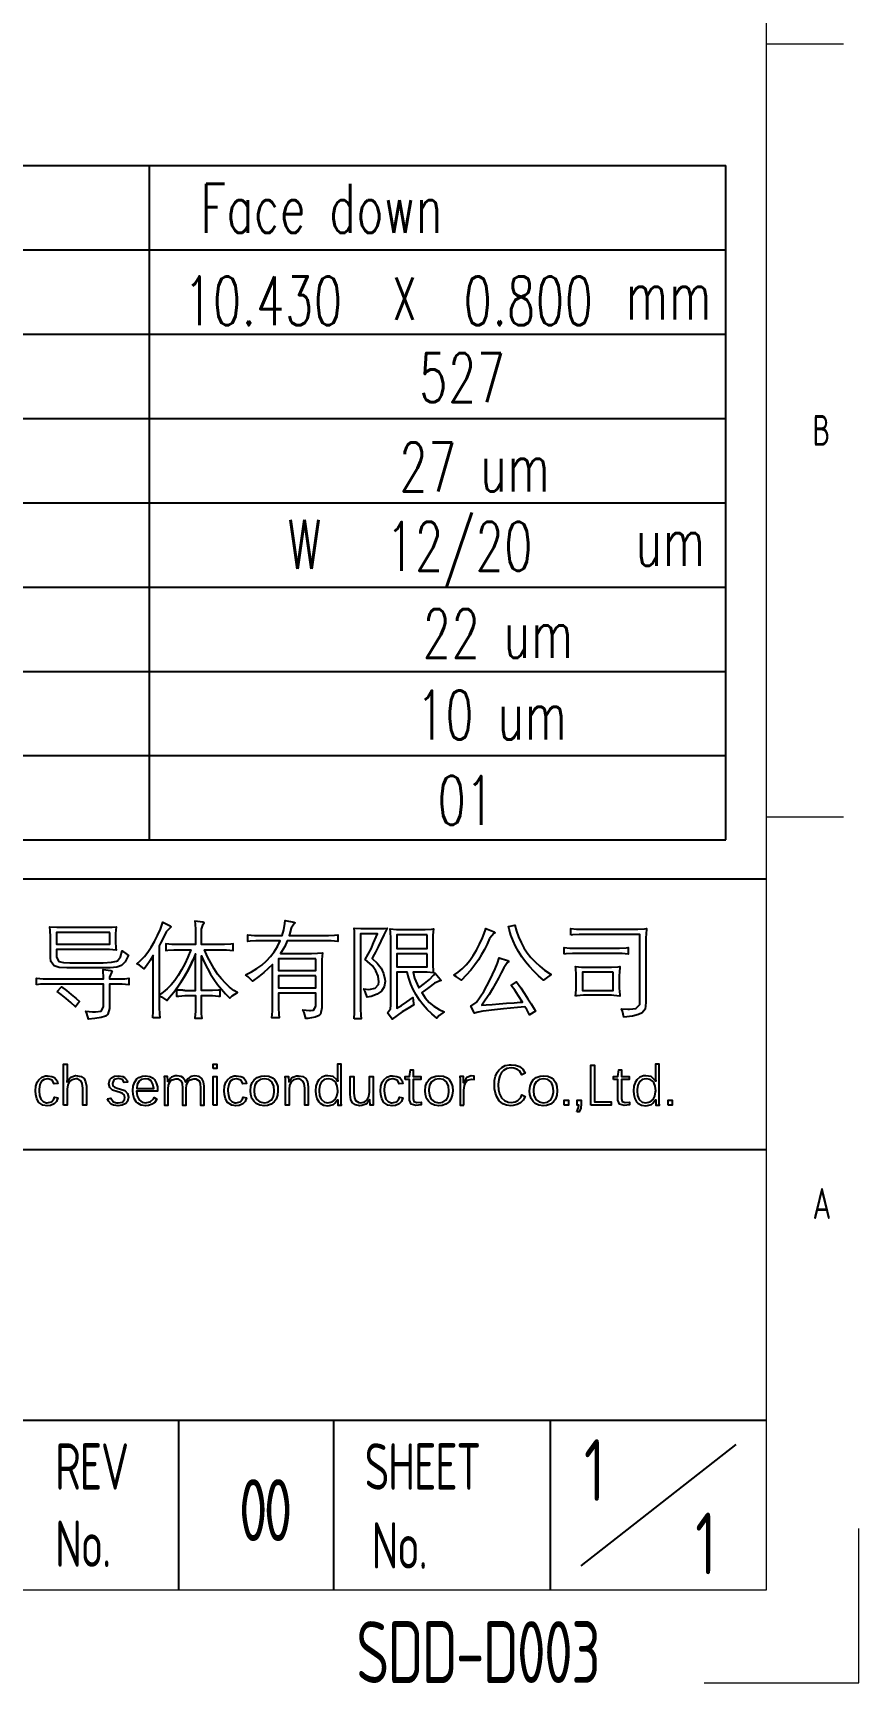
# Model space of a CAD drawing. Extents: x 10 to 206, y -65 to 73.
# Drawn here: x 187.24 to 205.64, y -65.4 to -28.62 of the extents above; entities that cross this region are included whole.
import ezdxf

# ---------------------------------------------------------------- set-up
doc = ezdxf.new("R2010")
doc.units = 0
doc.header["$LTSCALE"] = 0.5
doc.layers.add('FRAME', color=7, linetype='Continuous', lineweight=0)
for name, color, linetype in [('LOGO', 7, 'Continuous'), ('TIT', 7, 'Continuous'), ('TXT', 7, 'Continuous')]:
    doc.layers.add(name, color=color, linetype=linetype)
doc.styles.add('high0.5', font='iso.shx', dxfattribs={"bigfont": 'AllInOneBig.shx'})
doc.styles.add('TEXT', font='romans.shx', dxfattribs={"bigfont": 'AllInOneBig.shx'})

msp = doc.modelspace()

# ---------------------------------------------------------------- linework, layer by layer
at = {"layer": 'FRAME'}
msp.add_lwpolyline([(203.57251326, -63.33346918), (13.96153154, -63.33346919), (13.96153154, 71.15685637), (203.57251325, 71.15685637)], close=True, dxfattribs=at)
at = {"layer": 'FRAME', "linetype": 'Continuous'}
for points in [[(203.57251326, -28.85874571), (205.29624943, -28.85874571)], [(203.57251326, -46.09610745), (205.29624943, -46.09610745)], [(202.19352432, -65.40195259), (205.64099666, -65.40195259), (205.64099666, -61.95448025)]]:
    msp.add_lwpolyline(points, dxfattribs=at)
at = {"layer": 'LOGO'}
for points in [[(187.64132717, -49.31503874), (187.63269449, -49.23087005), (187.63269449, -48.76254681), (187.62621997, -48.63305651), (187.61974546, -48.5424133), (187.77081747, -48.55320416), (187.82692993, -48.55536233), (188.87795951, -48.55536233), (189.00529164, -48.55104599), (189.09593484, -48.5424133), (189.08298581, -48.69348532), (189.08298581, -48.74312327), (189.08298581, -48.88124625), (189.08946033, -49.01073655), (189.09593484, -49.06684901), (188.947021, -49.05389998), (188.88011768, -49.05174181), (187.76434295, -49.05174181), (187.76434295, -49.22007919), (187.81829724, -49.32151326), (187.92188948, -49.3409368), (188.06001247, -49.34525315), (188.80889802, -49.34525315), (188.99450078, -49.33662046), (189.1067257, -49.31288057), (189.12614925, -49.29993154), (189.19305257, -49.21576285), (189.22758331, -49.08195621), (189.33980824, -49.16396673), (189.37218081, -49.17907393), (189.29880298, -49.32367143), (189.21188422, -49.4083615), (189.10888387, -49.44668721), (188.95997003, -49.46179442), (188.84774511, -49.46179442), (187.99742549, -49.46179442), (187.82477176, -49.45100356), (187.71160377, -49.41705316)], [(189.90956554, -50.5732528), (189.9203564, -50.42649713), (189.92251457, -50.35311929), (189.92251457, -49.18770662), (189.85561125, -49.29345703), (189.77144256, -49.41431464), (189.72180461, -49.48121796), (189.6160542, -49.39920744), (189.5556254, -49.37330938), (189.63979409, -49.2956152), (189.72396279, -49.20713016), (189.80165696, -49.10785427), (189.87719297, -48.99778752), (189.94841263, -48.87477173), (190.01531595, -48.73880692), (190.0800611, -48.59420942), (190.13833174, -48.44097924), (190.29587826, -48.52514793), (190.32177632, -48.54888782), (190.28940375, -48.57262771), (190.21170957, -48.6567964), (190.15343894, -48.78197035), (190.08653562, -48.90930248), (190.05416304, -48.97188946), (190.05416304, -50.07039881), (190.05416304, -50.35311929), (190.06063756, -50.48476776), (190.06711207, -50.5732528)], [(191.97925213, -49.6150246), (192.1109006, -49.55027945), (192.23175821, -49.47690162), (192.34182496, -49.39704927), (192.44325903, -49.30640606), (192.53390223, -49.20713016), (192.61591276, -49.09922158), (192.68713242, -48.98268032), (192.7497194, -48.85966453), (192.7497194, -48.85534819), (192.21017649, -48.85534819), (192.07852802, -48.86398088), (192.0267319, -48.87045539), (192.0267319, -48.72585789), (192.17348757, -48.73880692), (192.21017649, -48.74096509), (192.79072466, -48.74096509), (192.82957175, -48.60931663), (192.85115346, -48.46903547), (192.85762798, -48.40644849), (193.04970525, -48.44313741), (193.07991965, -48.45824461), (193.05402159, -48.48845901), (192.99359279, -48.57478588), (192.9547457, -48.71290886), (192.94611301, -48.74096509), (193.82664703, -48.74096509), (193.96045368, -48.73449058), (194.03167334, -48.72585789), (194.03167334, -48.87045539), (193.88491767, -48.85750636), (193.82664703, -48.85534819), (192.90726592, -48.85534819), (192.84899529, -48.98268032), (192.77777563, -49.1056961), (192.75619391, -49.14022684), (193.44465066, -49.14022684), (193.58277364, -49.1359105), (193.69068222, -49.12511964), (193.67773319, -49.27619166), (193.67557502, -49.36899304), (193.67557502, -50.35096112), (193.64751879, -50.49555862), (193.61730439, -50.52577302), (193.53097752, -50.56030377), (193.36479831, -50.58836), (193.31731853, -50.59267634), (193.28494596, -50.45671153), (193.25688973, -50.3984409), (193.4036454, -50.41138993), (193.42738529, -50.41138993), (193.49213043, -50.40491541), (193.53961021, -50.3142722), (193.53961021, -50.02076086), (192.71087231, -50.02076086), (192.71087231, -50.35959381), (192.71734682, -50.48908411), (192.72597951, -50.57756914), (192.56195847, -50.57756914), (192.5749075, -50.42649713), (192.5749075, -50.35959381), (192.5749075, -49.38194207), (192.48426429, -49.47474344), (192.38283022, -49.56538665), (192.2706053, -49.65387169), (192.13392109, -49.75458636), (192.03752276, -49.65818803)], [(197.84732076, -48.60068394), (197.83201958, -48.53729333), (197.97886336, -48.50746569), (198.01349998, -48.64384737), (198.05882158, -48.7711795), (198.11493404, -48.89635345), (198.17752102, -49.01289472), (198.25305703, -49.12296147), (198.33506755, -49.22871188), (198.42786893, -49.32798777), (198.529303, -49.42294733), (198.63936975, -49.51143236), (198.76022736, -49.59344288), (198.78396725, -49.60639191), (198.67605867, -49.68624426), (198.61562986, -49.73156587), (198.50340494, -49.63660632), (198.3998127, -49.53517225), (198.30269498, -49.43158001), (198.21420994, -49.32367143), (198.13219942, -49.21144651), (198.05882158, -49.09706341), (197.99407643, -48.97836397), (197.93796397, -48.85534819), (197.88832602, -48.73017424)], [(188.95133735, -48.6719036), (187.76434295, -48.6719036), (187.76434295, -48.93520054), (188.95133735, -48.93520054)], [(194.39424617, -50.59699269), (194.4071952, -50.45671153), (194.4071952, -50.38117553), (194.4071952, -48.7862867), (194.40287886, -48.65032189), (194.39424617, -48.57262771), (194.54316001, -48.58341857), (194.60574699, -48.58557674), (194.92947273, -48.58557674), (195.06975389, -48.57910222), (195.13449904, -48.57262771), (195.0611212, -48.72369972), (194.99421788, -48.8618227), (194.92947273, -48.991313), (194.8712021, -49.10785427), (194.81508964, -49.21576285), (194.79566609, -49.25460994), (194.91004919, -49.35820218), (194.99637605, -49.46826893), (195.05248852, -49.58265203), (195.08197944, -49.71422692), (195.08486109, -49.76609661), (195.06543754, -49.88263788), (195.00716691, -49.97759743), (194.91004919, -50.0488171), (194.77408438, -50.09845504), (194.68344117, -50.11572042), (194.64027774, -49.98623012), (194.6122215, -49.93011766), (194.72228826, -49.94090851), (194.86256941, -49.91285228), (194.93594725, -49.83084176), (194.94673811, -49.77041296), (194.92947273, -49.645239), (194.87983479, -49.52869774), (194.80214061, -49.41863098), (194.6963902, -49.31719692), (194.64027774, -49.27403348), (194.70718106, -49.15749222), (194.7719262, -49.03231826), (194.83019684, -48.90498614), (194.88846747, -48.7711795), (194.91436553, -48.702118), (194.53884367, -48.702118), (194.53884367, -50.38117553), (194.54531818, -50.51714034), (194.5517927, -50.59699269)], [(195.14097355, -50.46318605), (195.2057187, -50.37254284), (195.21219322, -50.28837415), (195.21219322, -48.8013939), (195.2057187, -48.66758726), (195.19708601, -48.58989308), (195.34168351, -48.60284211), (195.40642866, -48.60500028), (195.97618597, -48.60500028), (196.1186253, -48.5963676), (196.16178873, -48.58989308), (196.1488397, -48.73449058), (196.1488397, -48.77765401), (196.1488397, -49.39273292), (196.15747238, -49.53085591), (196.16178873, -49.569703), (196.02150757, -49.55675397), (195.97618597, -49.55459579), (195.70857269, -49.55459579), (195.74310343, -49.69056061), (195.79705772, -49.8200509), (195.83806298, -49.90206143), (195.96539511, -49.80926005), (196.07330369, -49.71645867), (196.1639469, -49.62149911), (196.19847765, -49.57833568), (196.31501891, -49.71430049), (196.33202169, -49.74344812), (196.28696268, -49.75530576), (196.18552862, -49.8049437), (196.05819649, -49.89774508), (195.94812974, -49.97759743), (195.90064996, -50.00997001), (195.97834414, -50.12651127), (196.06898735, -50.23010351), (196.17257959, -50.31643038), (196.28912085, -50.38765004), (196.40134578, -50.43944616), (196.28912085, -50.52361485), (196.24164108, -50.57972731), (196.12941615, -50.48692593), (196.02582392, -50.38980821), (195.93302254, -50.28621597), (195.84885384, -50.17830739), (195.77547601, -50.0639243), (195.71073086, -49.94522486), (195.65677657, -49.82220908), (195.61145496, -49.69271878), (195.57418368, -49.55459579), (195.34384168, -49.55459579), (195.34384168, -50.36175198), (195.45390844, -50.29700683), (195.5704497, -50.21931265), (195.69346549, -50.12866945), (195.70641452, -50.11787859), (195.71936355, -50.25600157), (195.72583806, -50.28621597), (195.59203142, -50.36391015), (195.46901564, -50.44160433), (195.35679071, -50.51929851), (195.24698637, -50.60165177)], [(196.02150757, -48.72154155), (195.34384168, -48.72154155), (195.34384168, -49.03016009), (196.02150757, -49.03016009)], [(196.61500477, -49.62365729), (196.70996432, -49.55891214), (196.8027657, -49.48337613), (196.88909256, -49.39489109), (196.97110309, -49.2956152), (197.04879726, -49.18554845), (197.1221751, -49.06469084), (197.19123659, -48.93304237), (197.25598174, -48.78844487), (197.31425237, -48.63305651), (197.33151775, -48.58557674), (197.51280416, -48.6567964), (197.53654405, -48.68053629), (197.51064599, -48.69780166), (197.42000278, -48.79491938), (197.41352827, -48.80786841), (197.36173215, -48.92872602), (197.30346151, -49.04742546), (197.23655819, -49.16396673), (197.16318036, -49.280508), (197.08116984, -49.39489109), (196.9926848, -49.50927419), (196.89340891, -49.61934094), (196.78565634, -49.73382805), (196.67543357, -49.6603462)], [(199.21991791, -48.72801606), (199.21991791, -48.58341857), (199.34725004, -48.5963676), (199.40983702, -48.5963676), (200.71768902, -48.5963676), (200.86444469, -48.58989308), (200.91192446, -48.58341857), (200.89897543, -48.71938338), (200.89681726, -48.77549584), (200.89681726, -50.23226168), (200.87739372, -50.3833337), (200.8104904, -50.46318605), (200.72847988, -50.50203314), (200.59467324, -50.53440571), (200.40481295, -50.56059334), (200.3766979, -50.42218079), (200.34864167, -50.37038467), (200.49539734, -50.37901735), (200.53208626, -50.38117553), (200.67452559, -50.36391015), (200.6810001, -50.36175198), (200.75869428, -50.27326694), (200.76085245, -50.22147083), (200.76085245, -48.71290886), (199.40983702, -48.71290886), (199.26092317, -48.72154155)], [(193.53961021, -49.25676811), (192.71087231, -49.25676811), (192.71087231, -49.52006505), (193.53961021, -49.52006505)], [(196.02150757, -49.14670136), (195.34384168, -49.14670136), (195.34384168, -49.43805453), (196.02150757, -49.43805453)], [(196.99915932, -50.31211403), (197.11785876, -50.23441986), (197.12433327, -50.22794534), (197.20634379, -50.10708773), (197.2818798, -49.98407195), (197.35309946, -49.86105616), (197.42000278, -49.73588221), (197.48043159, -49.61070826), (197.53654405, -49.48337613), (197.586182, -49.35604401), (197.62718726, -49.23950274), (197.81063185, -49.2956152), (197.83868808, -49.31935509), (197.8063155, -49.34956949), (197.72862132, -49.45747807), (197.67466703, -49.57186117), (197.61423823, -49.68840244), (197.54733491, -49.80710187), (197.47611524, -49.93011766), (197.40057924, -50.05529161), (197.31641054, -50.18262374), (197.24303271, -50.29053232), (197.34015043, -50.2840578), (197.46748256, -50.27542512), (197.62502909, -50.26247609), (197.78905013, -50.24952706), (197.95738752, -50.23657803), (198.09119416, -50.22578717), (198.14730662, -50.22147083), (198.05234707, -50.0790315), (197.97249472, -49.96033206), (197.89178672, -49.85516709), (198.01565815, -49.77041296), (198.10630136, -49.9042196), (198.19047005, -50.02939355), (198.26816423, -50.15025116), (198.33938389, -50.26463426), (198.40628721, -50.37254284), (198.43650162, -50.42218079), (198.3005368, -50.51066582), (198.240108, -50.38980821), (198.20126091, -50.33153758), (198.03292352, -50.34664478), (197.87537699, -50.35959381), (197.72646315, -50.37470101), (197.586182, -50.38765004), (197.45884987, -50.40275724), (197.33799226, -50.41570627), (197.26461443, -50.42433896), (197.16102219, -50.44807885), (197.07685349, -50.46750239), (196.99791587, -50.31209394)], [(199.07316224, -49.15317587), (199.07316224, -49.00857837), (199.1983362, -49.0215274), (199.26092317, -49.02368558), (200.30547824, -49.02368558), (200.45870842, -49.01505289), (200.49971368, -49.00857837), (200.49971368, -49.15317587), (200.36806522, -49.14022684), (200.30547824, -49.14022684), (199.26092317, -49.14022684), (199.10985116, -49.14670136)], [(187.3197596, -49.83515811), (187.3197596, -49.69056061), (187.47298979, -49.70350964), (187.53989311, -49.70566781), (188.81537253, -49.70566781), (188.81537253, -49.66682072), (188.80673985, -49.53301408), (188.8024235, -49.49416699), (188.97939358, -49.51790688), (189.00960798, -49.53085591), (188.99018443, -49.56322848), (188.947021, -49.66897889), (188.947021, -49.70566781), (189.15852182, -49.70566781), (189.29017029, -49.70135146), (189.37865533, -49.69056061), (189.37865533, -49.83515811), (189.23189966, -49.82220908), (189.16283816, -49.82220908), (188.947021, -49.82220908), (188.947021, -50.36391015), (188.91249026, -50.49340045), (188.85637779, -50.53656388), (188.76357641, -50.56893646), (188.62113709, -50.59267634), (188.47653959, -50.60562537), (188.44200884, -50.4739769), (188.42042713, -50.4286553), (188.57149914, -50.44160433), (188.63624429, -50.4437625), (188.76141824, -50.4286553), (188.81537253, -50.33153758), (188.81537253, -49.82220908), (187.54205128, -49.82220908), (187.41040281, -49.82652542)], [(193.53961021, -49.63660632), (192.71087231, -49.63660632), (192.71087231, -49.9042196), (193.53961021, -49.9042196)], [(199.32998467, -50.08766418), (199.34509187, -49.9495412), (199.34509187, -49.91501046), (199.34509187, -49.61286643), (199.33645918, -49.46826893), (199.32998467, -49.43158001), (199.46379131, -49.44452904), (199.50479657, -49.44452904), (200.12850817, -49.44452904), (200.27742201, -49.43805453), (200.3162691, -49.43158001), (200.30332007, -49.56754482), (200.3011619, -49.61286643), (200.3011619, -49.91501046), (200.31195275, -50.0639243), (200.3162691, -50.08766418), (200.18030428, -50.07471516), (200.12850817, -50.07255698), (199.50479657, -50.07255698), (199.3580409, -50.08334784)], [(200.16735525, -49.55891214), (199.48105668, -49.55891214), (199.48105668, -49.96249023), (200.16735525, -49.96249023)], [(187.7837665, -49.99054646), (187.87872605, -49.88047971), (187.9887928, -49.96249023), (188.09670138, -50.05097527), (188.20676814, -50.14161848), (188.28230414, -50.20636362), (188.18734459, -50.32937941), (188.08591053, -50.23441986), (187.98016012, -50.14377665), (187.87009336, -50.05313344)], [(187.92404765, -52.5199236), (187.92404765, -51.60485883), (188.0039, -51.60485883), (188.0039, -51.85952308), (188.0039, -51.92858458), (187.99958366, -51.99764607), (188.0039, -51.99764607), (188.06001247, -51.91995189), (188.0880687, -51.896212), (188.19318716, -51.8620485), (188.31251855, -51.88326297), (188.37942187, -51.92858458), (188.41611078, -51.99980424), (188.43121798, -52.09908013), (188.43121798, -52.12497819), (188.43121798, -52.5199236), (188.35136563, -52.5199236), (188.35136563, -52.14440174), (188.34057478, -52.03865133), (188.31467672, -51.98253887), (188.24129888, -51.93721726), (188.19381911, -51.93290092), (188.10533407, -51.95448264), (188.05569612, -51.9954879), (188.01684903, -52.0710239), (188.0039, -52.16382528), (188.0039, -52.5199236)], [(191.25626464, -51.70197656), (191.25626464, -51.60485883), (191.33611699, -51.60485883), (191.33611699, -51.70197656)], [(193.80722349, -52.53287263), (193.84822875, -52.53071446), (193.93455562, -52.50265823), (193.96692819, -52.47891834), (194.027357, -52.40338233), (194.02951517, -52.40338233), (194.02951517, -52.41848953), (194.03598968, -52.5199236), (194.11368386, -52.5199236), (194.10936752, -52.48323468), (194.10720935, -52.38395879), (194.10720935, -51.60485883), (194.027357, -51.60485883), (194.027357, -51.92858458), (194.02951517, -51.98685521), (194.027357, -51.98685521), (194.00793345, -51.95448264), (193.93054971, -51.88458764), (193.81369801, -51.8659976), (193.76190189, -51.87031394), (193.67557502, -51.89837017), (193.6086717, -51.95664081), (193.57198278, -52.01275327), (193.54392655, -52.09908013), (193.53313569, -52.2005142), (193.53961021, -52.28468289), (193.5633501, -52.37316793), (193.60651353, -52.44438759), (193.63672793, -52.47676017), (193.71226394, -52.51776543)], [(195.53376079, -51.94584995), (195.53376079, -51.87894663), (195.62872034, -51.87894663), (195.65030205, -51.73003279), (195.70857269, -51.73003279), (195.70857269, -51.87894663), (195.87906825, -51.87894663), (195.87906825, -51.94584995), (195.70857269, -51.94584995), (195.70857269, -52.36885159), (195.72799623, -52.44007125), (195.79274138, -52.46381114), (195.88770093, -52.45276933), (195.88770093, -52.51560726), (195.77387424, -52.53149005), (195.66966855, -52.501717), (195.63087851, -52.41201502), (195.62872034, -52.38395879), (195.62872034, -51.94584995)], [(197.52359502, -52.15950894), (197.51927868, -52.0710239), (197.52575319, -51.96527349), (197.54733491, -51.87247211), (197.58186565, -51.79261976), (197.61855457, -51.73866547), (197.68545789, -51.67823667), (197.76315207, -51.63938958), (197.85595345, -51.61996604), (197.89480054, -51.61996604), (197.99407643, -51.62859872), (198.08069813, -51.66191476), (198.15162296, -51.7214001), (198.20597365, -51.80971997), (198.12788307, -51.84225771), (198.07608696, -51.75808902), (198.03723987, -51.72571644), (197.95307117, -51.69550204), (197.89480054, -51.6911857), (197.79984099, -51.70413473), (197.72430498, -51.74729816), (197.68114155, -51.79261976), (197.64229446, -51.86383943), (197.6163964, -51.95232446), (197.60560554, -52.0559167), (197.60560554, -52.0710239), (197.61423823, -52.17677431), (197.63581994, -52.26741752), (197.67250886, -52.34295353), (197.68114155, -52.35806073), (197.7458867, -52.42064771), (197.82789722, -52.45517845), (197.8904842, -52.46165297), (197.98544375, -52.44654577), (198.04371438, -52.41633136), (198.10630136, -52.34942804), (198.13435759, -52.29331558), (198.20773542, -52.32568815), (198.16241382, -52.40769868), (198.10198501, -52.46812748), (198.02860718, -52.50913274), (197.94012214, -52.52855629), (197.88616785, -52.53287263), (197.78905013, -52.52208177), (197.70703961, -52.48755103), (197.6293942, -52.42689055), (197.57323297, -52.33863718), (197.54301856, -52.25662666)], [(199.66881761, -52.5199236), (199.66881761, -51.63291506), (199.7529863, -51.63291506), (199.7529863, -52.44870394), (200.11987548, -52.44870394), (200.11987548, -52.5199236)], [(200.17382977, -51.94584995), (200.17382977, -51.87894663), (200.26878932, -51.87894663), (200.29037104, -51.73003279), (200.34864167, -51.73003279), (200.34864167, -51.87894663), (200.51913723, -51.87894663), (200.51913723, -51.94584995), (200.34864167, -51.94584995), (200.34864167, -52.36885159), (200.36590704, -52.44007125), (200.43281036, -52.46381114), (200.52776992, -52.45276933), (200.52776992, -52.51560726), (200.41394322, -52.53149005), (200.30973754, -52.501717), (200.27094749, -52.41201502), (200.26878932, -52.38395879), (200.26878932, -51.94584995)], [(200.89034275, -52.53287263), (200.93134801, -52.53071446), (201.01767487, -52.50265823), (201.05004745, -52.47891834), (201.11047625, -52.40338233), (201.11263442, -52.40338233), (201.11263442, -52.41848953), (201.11910894, -52.5199236), (201.19680312, -52.5199236), (201.19248677, -52.48323468), (201.1903286, -52.38395879), (201.1903286, -51.60485883), (201.11047625, -51.60485883), (201.11047625, -51.92858458), (201.11263442, -51.98685521), (201.11047625, -51.98685521), (201.08889454, -51.95448264), (201.01407651, -51.88465248), (200.89681726, -51.8659976), (200.84502114, -51.87031394), (200.75869428, -51.89837017), (200.69179096, -51.95664081), (200.65510204, -52.01275327), (200.62704581, -52.09908013), (200.61625495, -52.2005142), (200.62272947, -52.28468289), (200.64646935, -52.37316793), (200.68747462, -52.44438759), (200.71768902, -52.47676017), (200.7953832, -52.51776543)], [(187.3046524, -52.28684107), (187.30033606, -52.20267237), (187.30896874, -52.09692196), (187.3348668, -52.0105951), (187.36939755, -51.95448264), (187.43630087, -51.896212), (187.52262773, -51.86815577), (187.56579116, -51.8659976), (187.66506706, -51.87894663), (187.72549586, -51.90700286), (187.77945016, -51.97606435), (187.79671553, -52.03865133), (187.71470501, -52.04728402), (187.67369975, -51.96527349), (187.66722523, -51.96095715), (187.58089837, -51.93290092), (187.56579116, -51.93290092), (187.49025516, -51.94584995), (187.4341427, -51.98901338), (187.39745378, -52.06023305), (187.38234658, -52.16166711), (187.38018841, -52.19835603), (187.39097926, -52.30842278), (187.41903549, -52.3904333), (187.46867344, -52.44222942), (187.53989311, -52.46596931), (187.56147482, -52.46596931), (187.65211803, -52.44654577), (187.70391415, -52.38827513), (187.71902135, -52.34295353), (187.79671553, -52.35590256), (187.76650113, -52.43791308), (187.71254684, -52.49402554), (187.63485266, -52.52639812), (187.56147482, -52.53287263), (187.4643571, -52.51776543), (187.37497622, -52.4641369), (187.32623412, -52.37748427)], [(188.90601574, -52.37748427), (188.97939358, -52.36453524), (189.02687335, -52.44222942), (189.02903152, -52.44438759), (189.11320022, -52.46812748), (189.13909828, -52.47028565), (189.23405783, -52.45086211), (189.2815376, -52.39690782), (189.28801212, -52.34942804), (189.27506309, -52.29331558), (189.23837417, -52.25878483), (189.18226171, -52.23720312), (189.11104204, -52.21777957), (189.011612, -52.18309467), (188.95349552, -52.12497819), (188.93407197, -52.04512584), (188.95565369, -51.95232446), (188.98802626, -51.91347738), (189.0614041, -51.87463029), (189.14125645, -51.8659976), (189.24053234, -51.87894663), (189.28369577, -51.90052835), (189.33765007, -51.96958984), (189.35059909, -52.00843693), (189.27506309, -52.01706961), (189.23405783, -51.94800812), (189.14525376, -51.92897868), (189.14125645, -51.92858458), (189.05061324, -51.95232446), (189.04413872, -51.95664081), (189.01176615, -52.03649316), (189.02471518, -52.08828928), (189.0614041, -52.12066185), (189.14125645, -52.14871808), (189.17147085, -52.15735077), (189.28729273, -52.19763664), (189.34844092, -52.25878483), (189.36786447, -52.34295353), (189.34628275, -52.43575491), (189.30743566, -52.48323468), (189.23189966, -52.5199236), (189.14125645, -52.53287263), (189.03982238, -52.5199236), (188.98370992, -52.49618371), (188.92543929, -52.43143856)], [(189.47577305, -52.28684107), (189.46929853, -52.19403969), (189.47793122, -52.09476379), (189.50382928, -52.01491144), (189.55778357, -51.93721726), (189.600947, -51.90484469), (189.6851157, -51.87247211), (189.74770267, -51.8659976), (189.8448204, -51.8811048), (189.92251457, -51.92211006), (189.94841263, -51.95016629), (189.98941789, -52.02138596), (190.01315778, -52.11202916), (190.01867311, -52.21130506), (189.55130906, -52.21130506), (189.56425809, -52.31273913), (189.59878883, -52.3904333), (189.60526335, -52.39906599), (189.67432484, -52.45302028), (189.75201902, -52.46596931), (189.8448204, -52.44870394), (189.86208577, -52.44007125), (189.92683092, -52.37748427), (189.94193812, -52.35158621), (190.0045251, -52.38611696), (189.94625446, -52.46596931), (189.89877469, -52.49834188), (189.81460599, -52.52639812), (189.75201902, -52.53287263), (189.65274312, -52.5199236), (189.57504894, -52.47891834), (189.5405182, -52.44438759), (189.49951294, -52.3753261)], [(189.91604006, -52.04944219), (189.8750348, -51.9803807), (189.81244782, -51.94153361), (189.7455445, -51.93290092), (189.65274312, -51.95232446), (189.60742152, -51.98685521), (189.56641626, -52.06023305), (189.55346723, -52.14871808), (189.93330543, -52.14871808)], [(191.25626464, -52.5199236), (191.25626464, -51.87894663), (191.33611699, -51.87894663), (191.33611699, -52.5199236)], [(191.50877071, -52.28684107), (191.5022962, -52.20267237), (191.51092889, -52.09692196), (191.53898512, -52.0105951), (191.57351586, -51.95448264), (191.64041918, -51.896212), (191.72674605, -51.86815577), (191.76990948, -51.8659976), (191.86918538, -51.87894663), (191.92961418, -51.90700286), (191.98356847, -51.97606435), (192.00083384, -52.03865133), (191.91882332, -52.04728402), (191.87781806, -51.96527349), (191.87134355, -51.96095715), (191.78501668, -51.93290092), (191.76990948, -51.93290092), (191.69437347, -51.94584995), (191.63826101, -51.98901338), (191.60157209, -52.06023305), (191.58430672, -52.16166711), (191.58430672, -52.19835603), (191.59509758, -52.30842278), (191.62315381, -52.3904333), (191.67279176, -52.44222942), (191.74185325, -52.46596931), (191.76559314, -52.46596931), (191.85623635, -52.44654577), (191.90803246, -52.38827513), (191.92313967, -52.34295353), (192.00083384, -52.35590256), (191.97061944, -52.43791308), (191.91666515, -52.49402554), (191.8368128, -52.52639812), (191.76343497, -52.53287263), (191.66847541, -52.51776543), (191.57909453, -52.4641369), (191.53035243, -52.37748427)], [(192.09363522, -52.28252472), (192.08500254, -52.19835603), (192.0957934, -52.09692196), (192.1260078, -52.01275327), (192.16701306, -51.95448264), (192.23607455, -51.90052835), (192.32240142, -51.87247211), (192.39362108, -51.8659976), (192.49505515, -51.87678846), (192.5749075, -51.9113192), (192.62238727, -51.95016629), (192.66770887, -52.02138596), (192.69360693, -52.10771282), (192.70008145, -52.19835603), (192.68929059, -52.2997901), (192.65907619, -52.38395879), (192.61807093, -52.44438759), (192.55116761, -52.49618371), (192.46484074, -52.52639812), (192.38930474, -52.53287263), (192.29218701, -52.5199236), (192.21233466, -52.48323468), (192.16701306, -52.44222942), (192.11953328, -52.37100976)], [(192.57274932, -52.01491144), (192.56195847, -51.99980424), (192.49289697, -51.94800812), (192.39577925, -51.93290092), (192.3008197, -51.94800812), (192.22960004, -51.99764607), (192.22744186, -51.99980424), (192.1864366, -52.07318208), (192.1713294, -52.1702998), (192.16917123, -52.19835603), (192.17996209, -52.2997901), (192.21449283, -52.37964245), (192.22744186, -52.39474965), (192.29650336, -52.44870394), (192.38930474, -52.46596931), (192.48426429, -52.45086211), (192.55548395, -52.40122416), (192.55980029, -52.39906599), (192.59864738, -52.32568815), (192.61591276, -52.22857043), (192.61591276, -52.19835603), (192.6051219, -52.09476379)], [(193.28278779, -52.0408095), (193.25688973, -51.98253887), (193.18351189, -51.93721726), (193.13603212, -51.93290092), (193.04754708, -51.95448264), (192.99790913, -51.9954879), (192.95906204, -52.07318208), (192.94611301, -52.16814163), (192.94611301, -52.5199236), (192.86626066, -52.5199236), (192.86626066, -52.02138596), (192.86410249, -51.95016629), (192.86194432, -51.87894663), (192.93316398, -51.87894663), (192.94179667, -51.99980424), (192.94395484, -51.99980424), (193.0000673, -51.92211006), (193.02812354, -51.89837017), (193.11229223, -51.87031394), (193.15761383, -51.8659976), (193.25473156, -51.88326297), (193.32163488, -51.92858458), (193.35832379, -51.99980424), (193.37558917, -52.11326241), (193.37558917, -52.5199236), (193.29573682, -52.5199236), (193.29573682, -52.14440174)], [(193.97771905, -51.99980424), (193.90865756, -51.94800812), (193.82017252, -51.93290092), (193.72737114, -51.95016629), (193.66694234, -52.00196241), (193.63241159, -52.07749842), (193.61730439, -52.17461614), (193.61730439, -52.19835603), (193.62593707, -52.30194827), (193.65615148, -52.38180062), (193.66694234, -52.39690782), (193.73384566, -52.45086211), (193.81369801, -52.46596931), (193.90865756, -52.44870394), (193.97556088, -52.39690782), (194.01224979, -52.32352998), (194.02951517, -52.22641226), (194.02951517, -52.19835603), (194.01872431, -52.09476379), (193.98850991, -52.01491144)], [(194.49999658, -52.46165297), (194.54747636, -52.46596931), (194.63596139, -52.44438759), (194.68775751, -52.40122416), (194.7266046, -52.32568815), (194.73739546, -52.2307286), (194.73739546, -51.87894663), (194.81724781, -51.87894663), (194.81724781, -52.37748427), (194.81940598, -52.44870394), (194.82372232, -52.5199236), (194.75034449, -52.5199236), (194.74386997, -52.39906599), (194.73955363, -52.39906599), (194.68559934, -52.47676017), (194.65538494, -52.50050006), (194.57121624, -52.52855629), (194.52589464, -52.53287263), (194.42661875, -52.51560726), (194.3618736, -52.47028565), (194.32518468, -52.39906599), (194.30791931, -52.28560782), (194.30791931, -51.87894663), (194.38777166, -51.87894663), (194.38777166, -52.25446849), (194.40072069, -52.3602189), (194.42661875, -52.41633136)], [(194.98990154, -52.28684107), (194.98342702, -52.20267237), (194.99421788, -52.09692196), (195.02011594, -52.0105951), (195.05464669, -51.95448264), (195.12155001, -51.896212), (195.20787687, -51.86815577), (195.2510403, -51.8659976), (195.3503162, -51.87894663), (195.410745, -51.90700286), (195.46469929, -51.97606435), (195.48196467, -52.03865133), (195.39995415, -52.04728402), (195.35894889, -51.96527349), (195.35247437, -51.96095715), (195.26614751, -51.93290092), (195.2510403, -51.93290092), (195.1755043, -51.94584995), (195.11939184, -51.98901338), (195.08270292, -52.06023305), (195.06759572, -52.16166711), (195.06543754, -52.19835603), (195.0762284, -52.30842278), (195.10428463, -52.3904333), (195.15392258, -52.44222942), (195.22298407, -52.46596931), (195.24672396, -52.46596931), (195.33736717, -52.44654577), (195.38916329, -52.38827513), (195.40427049, -52.34295353), (195.48196467, -52.35590256), (195.45175026, -52.43791308), (195.39779597, -52.49402554), (195.31794362, -52.52639812), (195.24456579, -52.53287263), (195.14960624, -52.51776543), (195.06022536, -52.4641369), (195.01148325, -52.37748427)], [(195.97618597, -52.19835603), (195.98697683, -52.09692196), (196.01719123, -52.01275327), (196.05819649, -51.95448264), (196.12725798, -51.90052835), (196.21358485, -51.87247211), (196.28480451, -51.8659976), (196.38623858, -51.87678846), (196.46609093, -51.9113192), (196.5135707, -51.95016629), (196.55889231, -52.02138596), (196.58479037, -52.10771282), (196.59126488, -52.19835603), (196.58047402, -52.2997901), (196.55025962, -52.38395879), (196.50925436, -52.44438759), (196.44235104, -52.49618371), (196.35602417, -52.52639812), (196.28048817, -52.53287263), (196.18337044, -52.5199236), (196.10351809, -52.48323468), (196.05819649, -52.44222942), (196.01071671, -52.37100976), (195.98481866, -52.28252472)], [(196.50709619, -52.22857043), (196.50709619, -52.19835603), (196.49630533, -52.09476379), (196.46393275, -52.01491144), (196.45098373, -51.99980424), (196.3840804, -51.94800812), (196.28696268, -51.93290092), (196.19200313, -51.94800812), (196.12078347, -51.99764607), (196.1186253, -51.99980424), (196.07762003, -52.07318208), (196.06035466, -52.1702998), (196.06035466, -52.19835603), (196.07114552, -52.2997901), (196.10567627, -52.37964245), (196.1186253, -52.39474965), (196.18768679, -52.44870394), (196.28048817, -52.46596931), (196.37544772, -52.45086211), (196.44666738, -52.40122416), (196.45098373, -52.39906599), (196.48983081, -52.32568815)], [(196.83945462, -52.5199236), (196.83945462, -52.19403969), (196.83945462, -52.185407), (196.85240365, -52.08613111), (196.88477622, -52.00843693), (196.92362331, -51.96527349), (197.00995017, -51.93937543), (197.06822081, -51.94584995), (197.06822081, -51.87247211), (197.0010757, -51.86371406), (196.90851611, -51.90268652), (196.88045988, -51.93290092), (196.83729645, -52.02354413), (196.83513827, -52.02354413), (196.83513827, -51.97174801), (196.82866376, -51.87894663), (196.75312775, -51.87894663), (196.7574441, -51.95664081), (196.75960227, -52.03649316), (196.75960227, -52.5199236)], [(198.31132766, -52.28252472), (198.30485315, -52.19835603), (198.315644, -52.09692196), (198.34585841, -52.01275327), (198.38686367, -51.95448264), (198.45376699, -51.90052835), (198.54009385, -51.87247211), (198.61347169, -51.8659976), (198.71274758, -51.87678846), (198.7947581, -51.9113192), (198.84007971, -51.95016629), (198.88540131, -52.02138596), (198.91129937, -52.10771282), (198.91993206, -52.19835603), (198.9091412, -52.2997901), (198.8789268, -52.38395879), (198.83792154, -52.44438759), (198.76886005, -52.49618371), (198.68253318, -52.52639812), (198.60915535, -52.53287263), (198.51203762, -52.5199236), (198.43218527, -52.48323468), (198.38686367, -52.44222942), (198.33938389, -52.37100976)], [(198.79259993, -52.01491144), (198.7796509, -51.99980424), (198.71058941, -51.94800812), (198.61562986, -51.93290092), (198.51851214, -51.94800812), (198.44945065, -51.99764607), (198.44729247, -51.99980424), (198.40628721, -52.07318208), (198.38902184, -52.1702998), (198.38902184, -52.19835603), (198.3998127, -52.2997901), (198.43434344, -52.37964245), (198.4451343, -52.39474965), (198.51419579, -52.44870394), (198.60699717, -52.46596931), (198.7041149, -52.45086211), (198.77533456, -52.40122416), (198.77749273, -52.39906599), (198.81633982, -52.32568815), (198.83360519, -52.22857043), (198.83576337, -52.19835603), (198.82497251, -52.09476379)], [(201.06083831, -51.99980424), (200.99177681, -51.94800812), (200.90329178, -51.93290092), (200.8104904, -51.95016629), (200.75006159, -52.00196241), (200.71553085, -52.07749842), (200.70042365, -52.17461614), (200.69826547, -52.19835603), (200.70905633, -52.30194827), (200.73927073, -52.38180062), (200.74790342, -52.39690782), (200.81480674, -52.45086211), (200.89681726, -52.46596931), (200.99177681, -52.44870394), (201.05868013, -52.39690782), (201.09536905, -52.32352998), (201.11047625, -52.22641226), (201.11263442, -52.19835603), (201.10184357, -52.09476379), (201.07162916, -52.01491144)], [(199.07747859, -52.5199236), (199.07747859, -52.40985685), (199.16812179, -52.40985685), (199.16812179, -52.5199236)], [(199.35588273, -52.66667927), (199.39472981, -52.57603606), (199.4033625, -52.5199236), (199.36235724, -52.5199236), (199.36235724, -52.40985685), (199.45300045, -52.40985685), (199.45300045, -52.49186737), (199.44220959, -52.58682692), (199.41199519, -52.66667927)], [(201.39103856, -52.5199236), (201.39103856, -52.40985685), (201.48168177, -52.40985685), (201.48168177, -52.5199236)]]:
    msp.add_lwpolyline(points, close=True, dxfattribs=at)
for points in [[(190.86563557, -49.96249023), (190.86563557, -49.14885953), (190.80520677, -49.28698251), (190.74261979, -49.42078915), (190.67571647, -49.55027945), (190.60449681, -49.67329523), (190.53111897, -49.79199467), (190.45342479, -49.9042196), (190.42015061, -49.94800142), (190.58291509, -49.96033206), (190.44047576, -49.9495412), (190.44047576, -50.09198053), (190.46205748, -50.08982236), (190.49011371, -50.08766418), (190.62392035, -50.0790315), (190.86563557, -50.0790315), (190.86563557, -50.36391015), (190.8634774, -50.4286553), (190.85052837, -50.58188549), (191.0080749, -50.58188549), (190.99944221, -50.49124228), (190.99512587, -50.36391015), (190.99512587, -50.0790315), (191.23899926, -50.0790315), (191.3728059, -50.08766418), (191.41165299, -50.09198053), (191.41165299, -49.9495412), (191.37712225, -49.95385754), (191.23899926, -49.96249023), (190.99512587, -49.96249023), (190.99512587, -49.18986479), (191.00591673, -49.21576285), (191.06418736, -49.34741132), (191.12893251, -49.47474344), (191.197994, -49.59775923), (191.27353001, -49.71430049), (191.35554053, -49.82868359), (191.44186739, -49.93659217), (191.5325106, -50.03802624), (191.62962833, -50.13730213), (191.6771081, -50.08550601), (191.79580754, -50.01212818), (191.71595519, -49.96249023), (191.61883747, -49.88695422), (191.52819426, -49.80278553), (191.43970922, -49.70782598), (191.35554053, -49.5999174), (191.27568818, -49.48121796), (191.20231034, -49.35172766), (191.13109068, -49.21144651), (191.06202919, -49.06037449), (191.51092889, -49.06037449), (191.55625049, -49.06037449), (191.69868982, -49.07332352), (191.69868982, -48.92440968), (191.64905187, -48.9308842), (191.51092889, -48.93735871), (190.99512587, -48.93735871), (190.99512587, -48.64816371), (190.99728404, -48.59420942), (191.03613113, -48.48414267), (191.05771285, -48.45392827), (191.02749844, -48.44313741), (190.85052837, -48.41939752), (190.85700289, -48.47982633), (190.86563557, -48.61579114), (190.86563557, -48.93735871), (190.38220513, -48.93735871), (190.3390417, -48.93735871), (190.19876054, -48.92440968), (190.19876054, -49.07332352), (190.24408215, -49.06900718), (190.38220513, -49.06037449), (190.75556882, -49.06037449), (190.69082367, -49.22007919), (190.62392035, -49.36899304), (190.55270069, -49.50495785), (190.47716468, -49.62797363), (190.3994705, -49.74019855), (190.31745998, -49.84163262), (190.23329129, -49.93011766), (190.14480625, -50.00565366), (190.05416304, -50.07039881), (190.05416304, -50.08118967), (190.10811733, -50.10492956), (190.22250043, -50.18478191), (190.28508741, -50.11356224), (190.37141427, -50.01212818), (190.45342479, -49.9042196), (190.53111897, -49.79199467), (190.60449681, -49.67329523), (190.67571647, -49.55027945), (190.74261979, -49.42078915), (190.80520677, -49.28698251)], [(190.62392035, -49.96249023), (190.58291509, -49.96033206), (190.62392035, -49.96249023), (190.86563557, -49.96249023), (190.86563557, -49.14885953)], [(190.24624032, -51.99980424), (190.24408215, -51.97390618), (190.2397658, -51.87894663), (190.16638797, -51.87894663), (190.16854614, -51.93290092), (190.17070431, -52.02138596), (190.17070431, -52.5199236), (190.25055666, -52.5199236), (190.25055666, -52.15950894), (190.26134752, -52.07318208), (190.30019461, -51.9954879), (190.34119987, -51.95664081), (190.42752673, -51.93290092), (190.46853199, -51.93721726), (190.53975166, -51.98253887), (190.56349155, -52.03865133), (190.5742824, -52.14440174), (190.5742824, -52.5199236), (190.65197658, -52.5199236), (190.65197658, -52.15087625), (190.66276744, -52.07318208), (190.69945636, -51.99332973), (190.74046162, -51.95664081), (190.82678848, -51.93290092), (190.86995192, -51.93721726), (190.94117158, -51.9803807), (190.96491147, -52.03865133), (190.97570232, -52.14440174), (190.97570232, -52.5199236), (191.05555467, -52.5199236), (191.05555467, -52.12497819), (191.05555467, -52.09908013), (191.04044747, -51.99764607), (191.00591673, -51.92858458), (190.94764609, -51.88326297), (190.8504522, -51.86559136), (190.75988516, -51.88326297), (190.69082367, -51.93074275), (190.64118572, -52.00843693), (190.63902755, -52.00843693), (190.63039487, -51.97822252), (190.57859875, -51.90484469), (190.54622617, -51.88326297), (190.45126662, -51.8659976), (190.41241953, -51.86815577), (190.32825084, -51.89837017), (190.30235278, -51.91995189), (190.24839849, -51.99980424), (190.24624032, -51.99980424)]]:
    msp.add_lwpolyline(points, dxfattribs=at)
at = {"layer": 'TIT', "linetype": 'Continuous'}
for p, q in [((150.38057819, -31.57680535), (202.67849765, -31.57680535)), ((189.83888868, -46.60854268), (189.83888868, -31.57680535)), ((202.67849765, -46.60854268), (202.67849765, -31.57680535)), ((150.38057819, -33.45577252), (202.67849765, -33.45577252)), ((179.81773046, -35.33473968), (202.67849765, -35.33473968)), ((179.81773046, -37.21370685), (202.67849765, -37.21370685)), ((150.38057819, -39.09267402), (202.67849765, -39.09267402)), ((179.81773046, -40.97164118), (202.67849765, -40.97164118)), ((179.81773046, -42.85060835), (202.67849765, -42.85060835)), ((150.38057819, -44.72957552), (202.67849765, -44.72957552)), ((150.38057819, -46.60854268), (202.67849765, -46.60854268))]:
    msp.add_line(p, q, dxfattribs=at)
at = {"layer": 'TIT'}
for points in [[(138.43617967, -63.33346918), (138.43617967, -47.47509639), (203.57251326, -47.47509639)], [(167.39495001, -53.508173), (203.57251326, -53.508173)], [(138.4361823, -59.5412496), (167.39495001, -59.5412496), (203.57251326, -59.5412496)], [(190.49301474, -63.33346918), (190.49301474, -59.5412496)], [(193.94048709, -63.33346918), (193.94048709, -59.5412496)], [(198.76694837, -63.33346918), (198.76694837, -59.5412496)], [(199.45644284, -62.79172353), (202.90391519, -60.08299526)]]:
    msp.add_lwpolyline(points, dxfattribs=at)

# ---------------------------------------------------------------- texts
at = {"layer": 'FRAME', "linetype": 'Continuous', "char_height": 0.6894944694, "attachment_point": 7, "style": 'high0.5'}
for s, insert in [('{\\T0.95;\\W0.75;B}', (204.60678126, -37.82215212)), ('{\\T0.95;\\W0.75;A}', (204.60678126, -55.05951714))]:
    msp.add_mtext(s, dxfattribs=dict(at, insert=insert))
at = {"layer": 'FRAME', "insert": (194.44449238, -65.40193418), "char_height": 1.3789889388, "attachment_point": 7, "style": 'high0.5'}
msp.add_mtext('{\\W0.75;\\T0.95;SDD-D003}', dxfattribs=at)
at = {"layer": 'TIT', "char_height": 1.0342417041, "attachment_point": 7, "style": 'high0.5'}
for s, insert in [('{\\T0.95;\\W0.75;REV}', (187.7350579, -61.09259375)), ('{\\T0.95;\\W0.75;SHEET}', (194.6300026, -61.09259375)), ('{\\T0.95;\\W0.75;No.}', (187.7350579, -62.81632992)), ('{\\W0.75;\\T0.95;No.}', (194.78438729, -62.85452945))]:
    msp.add_mtext(s, dxfattribs=dict(at, insert=insert))
at = {"layer": 'TXT', "color": 0, "style": 'TEXT', "width": 0.66667}
msp.add_text('01', height=1.091547432, dxfattribs=at).set_placement((196.25736866, -46.27420232))
at = {"layer": 'TXT', "linetype": 'Continuous', "attachment_point": 7, "style": 'TEXT'}
for s, insert, char_height in [('{\\T1.03125;\\W0.666667;Face down}', (190.97828179, -33.07661068), 1.0915474323), ('{\\T1.0313;\\W0.66667;\\Fromans,bigfont|c0;10.430}', (190.60791721, -35.13697004), 1.0915474323), ('{\\T1.125;\\W0.666667;X}', (195.24969889, -35.01397342), 0.9409891658), ('{\\T1.0313;\\W0.66667;\\Fromans,bigfont|c0;0.800}', (196.83802461, -35.13697004), 1.0915474323), ('{\\T1.03125;\\W0.666667;mm}', (200.45310342, -35.00859423), 1.0915474323), ('{\\T1.0313;\\W0.66667;\\Fromans,bigfont|c0;527}', (195.84680955, -36.84854549), 1.0915474323), ('{\\T1.0313;\\W0.66667;\\Fromans,bigfont|c0;27 um}', (195.40427391, -38.8409016), 1.0915474323), ('{\\T1.03125;\\W0.666667;W}', (192.91300038, -40.56668849), 1.0915474323), ('{\\T1.03125;\\W0.666667;um}', (200.66518947, -40.49635489), 1.0915474323), ('{\\T1.0313;\\W0.66667;\\Fromans,bigfont|c0;\\C2;22\\C256; um}', (195.92550238, -42.55252924), 1.0915474323), ('{\\T1.0313;\\W0.66667;\\Fromans,bigfont|c0;10 um}', (195.78742555, -44.37052674), 1.0915474323)]:
    msp.add_mtext(s, dxfattribs=dict(at, insert=insert, char_height=char_height))
at = {"layer": 'TXT', "linetype": 'Continuous', "insert": (192.69088315, -40.97164118), "char_height": 1.0895212617, "width": 5.6935154836, "attachment_point": 7, "style": 'TEXT'}
msp.add_mtext('\\pxqr;{\\T1.0313;\\W0.66667;\\Fromans,bigfont|c0;12/20}', dxfattribs=at)
at = {"layer": 'TXT', "char_height": 1.3789889388, "attachment_point": 7, "style": 'high0.5'}
for s, insert in [('{\\T0.870833;\\W0.75;1}', (199.51575414, -61.34505471)), ('{\\Fiso,chineset|c134;\\W0.75;\\T0.87088;00}', (191.83018067, -62.23757135)), ('{\\T0.870833;\\W0.75;1}', (201.99496629, -62.98133631))]:
    msp.add_mtext(s, dxfattribs=dict(at, insert=insert))

doc.saveas('drawing.dxf')
